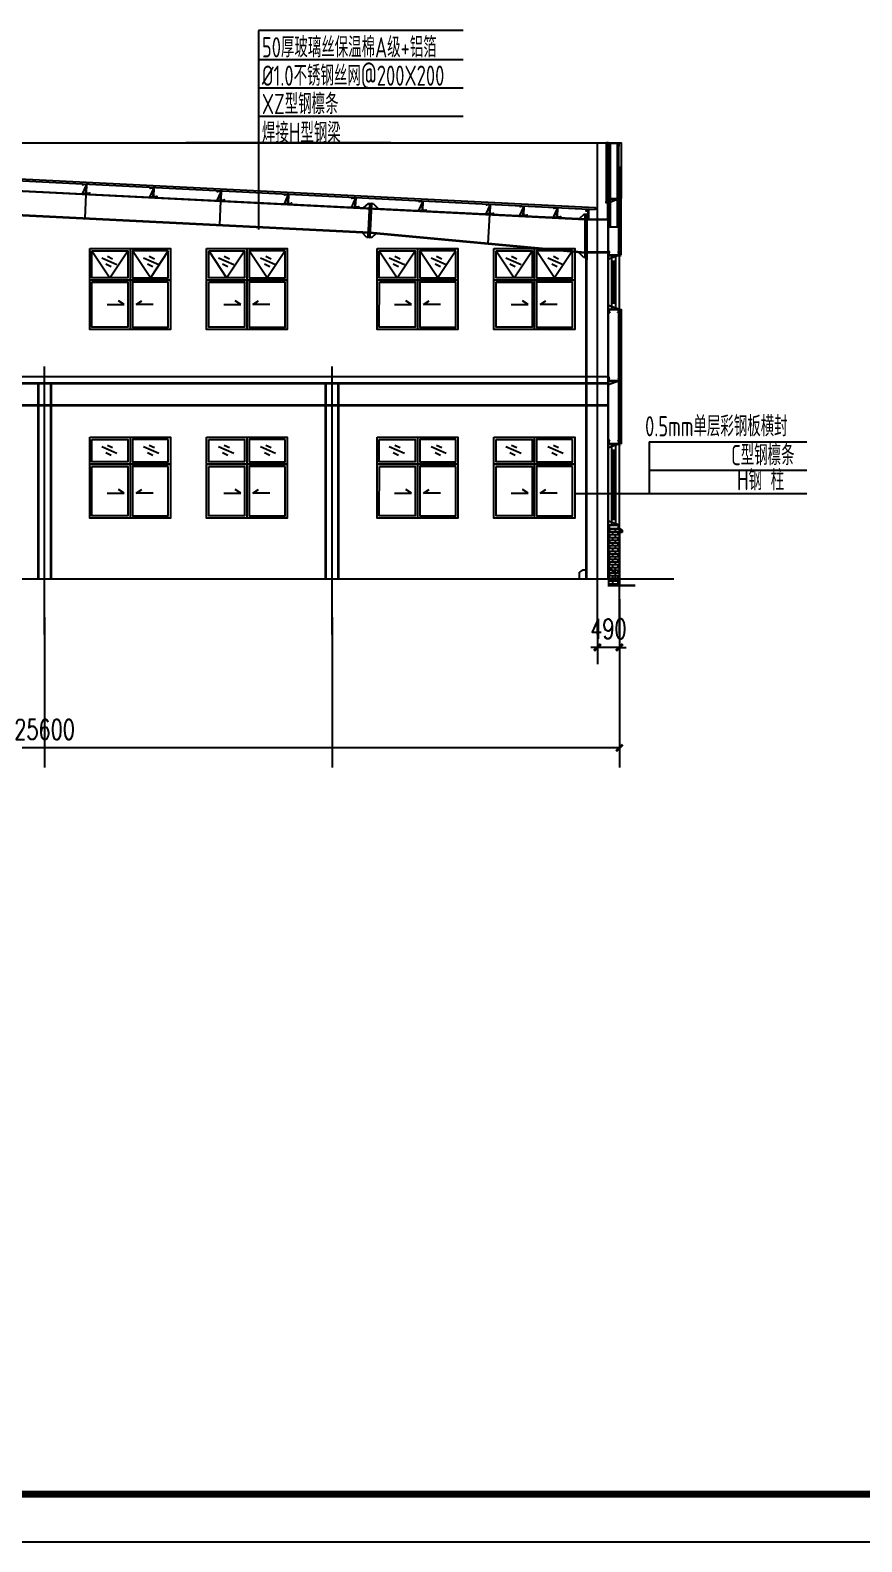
# Model space of a CAD drawing. Extents: x 180850 to 1399066, y 48356 to 327880.
# Drawn here: x 854194 to 872712, y 232984 to 266624 of the extents above; entities that cross this region are included whole.
import ezdxf

# ---------------------------------------------------------------- set-up
doc = ezdxf.new("R2010")
doc.units = 0
doc.header["$LTSCALE"] = 1000
for name, color, linetype in [('AXIS', 3, 'Continuous'), ('DOTE', 1, 'Continuous'), ('GL', 150, 'Continuous'), ('GZ', 50, 'Continuous'), ('LT', 181, 'Continuous'), ('PUB_TITLE', 4, 'Continuous'), ('PZ', 202, 'Continuous'), ('TEXT', 7, 'Continuous'), ('WINDOW', 4, 'Continuous'), ('天沟', 2, 'Continuous')]:
    doc.layers.add(name, color=color, linetype=linetype)
doc.styles.add('_TCH_DIM_T3', font='SIMPLEX', dxfattribs={"width": 0.705882, "bigfont": 'GBCBIG'})
doc.styles.add('C', font='tssdeng.shx', dxfattribs={"height": 3, "bigfont": 'tssdchn.shx'})
doc.dimstyles.new('_TCH_ARCH&&150', dxfattribs={"dimtxt": 446.25, "dimasz": 150, "dimexe": 375, "dimexo": 450, "dimgap": 189.375, "dimtad": 1, "dimdec": 0, "dimzin": 0, "dimdsep": 46, "dimtxsty": '_TCH_DIM_T3', "dimblk": 'ARCHTICK', "dimcen": 0.09, "dimclrd": 3, "dimclre": 3, "dimclrt": 7, "dimazin": 2, "dimtfac": 1, "dimtdec": 0, "dimtix": 1, "dimtmove": 2, "dimatfit": 3, "dimfxl": 1, "dimtolj": 1, "dimtzin": 0, "dimarcsym": 0})

# ---------------------------------------------------------------- blocks, each defined once
blk = doc.blocks.new('_ArchTick')
at = {"color": 0, "linetype": 'ByBlock', "const_width": 0.4}
blk.add_lwpolyline([(-0.5, -0.5), (0.5, 0.5)], dxfattribs=at)
blk = doc.blocks.new('*D1304')
at = {"color": 3, "lineweight": -2, "transparency": 16777216}
for p, q in [((841715, 253964), (841715, 250275)), ((867315, 253964), (867315, 250275)), ((867315, 250650), (841715, 250650))]:
    blk.add_line(p, q, dxfattribs=at)
at = {"layer": 'Defpoints', "color": 0, "transparency": 16777216}
for p in [(841715, 254414, -1), (867315, 254414, -1), (841715, 250650)]:
    blk.add_point(p, dxfattribs=at)
at = {"color": 3, "lineweight": -2, "transparency": 16777216, "xscale": 150, "yscale": 150, "zscale": 150, "rotation": 180}
blk.add_blockref('_ArchTick', (841715, 250650), dxfattribs=at)
at = {"color": 3, "lineweight": -2, "transparency": 16777216, "xscale": 150, "yscale": 150, "zscale": 150}
blk.add_blockref('_ArchTick', (867315, 250650), dxfattribs=at)
at = {"color": 7, "transparency": 16777216, "insert": (854515, 251063), "char_height": 446.2, "attachment_point": 5, "style": '_TCH_DIM_T3'}
blk.add_mtext('\\A1;25600', dxfattribs=at)
blk = doc.blocks.new('A$C3A585300')
at = {"layer": 'LT', "color": 1, "linetype": 'Continuous'}
for p, q in [((98, 153, -5), (58, 151, -5)), ((98, 153, -5), (58, 151, -5)), ((103, 62, -5), (63, 60, -5)), ((103, 62, -5), (63, 60, -5))]:
    blk.add_line(p, q, dxfattribs=at)
at = {"layer": 'LT', "elevation": -5}
blk.add_lwpolyline([(76, 197, -0.414214), (85, 207), (141, 210), (155, 197), (157, 199), (142, 213), (82, 210, 0.414214), (72, 200), (81, 23, -0.414214), (72, 12), (16, 10), (2, 22), (0, 20), (15, 6), (75, 9, 0.414214), (84, 20), (76, 197)], format="xyb", dxfattribs=at)
at = {"layer": 'LT', "elevation": -1}
for points in [[(76, 192), (82, 192), (91, 0), (85, 0)], [(82, 182), (91, 0), (161, 4)]]:
    blk.add_lwpolyline(points, close=True, dxfattribs=at)
at = {"layer": 'LT', "color": 1, "linetype": 'Continuous'}
for points in [[(75, 140, -5), (74, 164, -5), (84, 140, -5), (83, 165, -5)], [(75, 140, -5), (74, 164, -5), (84, 140, -5), (83, 165, -5)], [(79, 73, -5), (80, 48, -5), (88, 73, -5), (89, 49, -5)], [(79, 73, -5), (80, 48, -5), (88, 73, -5), (89, 49, -5)]]:
    blk.add_solid(points, dxfattribs=at)
blk = doc.blocks.new('*D1312')
at = {"color": 3, "lineweight": -2, "transparency": 16777216}
for p, q in [((866825, 253514), (866825, 252514)), ((867315, 253514), (867315, 252514)), ((866825, 252889), (866675, 252889)), ((867315, 252889), (866825, 252889)), ((867315, 252889), (867465, 252889))]:
    blk.add_line(p, q, dxfattribs=at)
at = {"layer": 'Defpoints', "color": 0, "transparency": 16777216}
for p in [(866825, 253964, 3), (867315, 253964), (866825, 252889)]:
    blk.add_point(p, dxfattribs=at)
at = {"color": 3, "lineweight": -2, "transparency": 16777216, "xscale": 150, "yscale": 150, "zscale": 150}
blk.add_blockref('_ArchTick', (866825, 252889), dxfattribs=at)
at = {"color": 3, "lineweight": -2, "transparency": 16777216, "xscale": 150, "yscale": 150, "zscale": 150, "rotation": 180}
blk.add_blockref('_ArchTick', (867315, 252889), dxfattribs=at)
at = {"color": 7, "transparency": 16777216, "insert": (867070, 253302), "char_height": 446.2, "attachment_point": 5, "style": '_TCH_DIM_T3'}
blk.add_mtext('\\A1;490', dxfattribs=at)

msp = doc.modelspace()

# ---------------------------------------------------------------- hatches: boundary and pattern name
at = {"true_color": 0x939598}
h = msp.add_hatch(dxfattribs=at)
h.set_pattern_fill('AR-B816', color=252, scale=50)
h.set_pattern_definition([(0, (99088.66, -214377.08), (0, 60.6552), []), (90, (99088.66, -214377.08), (-60.6552, 60.6552), [60.6552, -60.6552])])
edge = h.paths.add_edge_path()
edge.add_line((867080.45, 255521.78), (867083.83, 255472.65))
edge.add_arc((867095.08, 255472.65), 11.25, -180, -90)
edge.add_line((867095.08, 255461.4), (867102.95, 255461.4))
edge.add_line((867102.95, 255461.4), (867102.95, 255458.03))
edge.add_line((867102.95, 255458.03), (867091.7, 255458.03))
edge.add_arc((867091.7, 255469.28), 11.25, -179.999739, -90, ccw=False)
edge.add_line((867080.45, 255469.28), (867080.45, 255521.78))
edge.add_arc((867095.17, 255520.34), 14.78, 103.55162, 174.430595, ccw=False)
edge.add_line((867091.7, 255534.71), (867075.45, 255534.71))
edge.add_line((867075.45, 255534.71), (867075.91, 254269.7))
edge.add_line((867075.91, 254269.7), (867315.91, 254269.7))
edge.add_line((867315.91, 254269.7), (867315.45, 255446.49))
edge.add_line((867315.45, 255446.49), (867378.03, 255446.49))
edge.add_line((867378.03, 255446.49), (867378.03, 255493.2))
edge.add_line((867378.03, 255493.2), (867315.45, 255534.71))
edge.add_line((867315.45, 255534.71), (867091.7, 255534.71))
edge.add_arc((867095.17, 255520.34), 14.78, 103.55162, 174.430595)

# ---------------------------------------------------------------- linework, layer by layer
for p, q in [((855436.08, 262969.41, -0.86), (855409.81, 262444.06, -0.65)), ((858432.56, 262819.59, -0.86), (858406.29, 262294.22, -0.28)), ((861747.78, 262115.15, -0.86), (861775.25, 262664.47, -0.86)), ((864423.74, 262520.03, -0.86), (864382.81, 261879.57, -0.86)), ((855787.46, 261560, -0.86), (856125.77, 261407.39, -0.86)), ((855875.89, 261424.14, -0.86), (855993.55, 261367.08, -0.86)), ((855912.09, 261592.04, -0.86), (856029.75, 261534.98, -0.86)), ((856719.53, 261558.45, -0.86), (857059.34, 261409.21, -0.86)), ((856809.3, 261423.48, -0.86), (856927.52, 261367.59, -0.86)), ((856843.83, 261591.73, -0.86), (856962.05, 261535.84, -0.86)), ((858387.46, 261560, -0.86), (858725.77, 261407.39, -0.86)), ((858475.89, 261424.14, -0.86), (858593.55, 261367.08, -0.86)), ((858512.09, 261592.04, -0.86), (858629.75, 261534.98, -0.86)), ((859319.53, 261558.45, -0.86), (859659.34, 261409.21, -0.86)), ((859409.3, 261423.48, -0.86), (859527.52, 261367.59, -0.86)), ((859443.83, 261591.73, -0.86), (859562.05, 261535.84, -0.86)), ((862187.46, 261560, -0.86), (862525.77, 261407.39, -0.86)), ((862275.89, 261424.14, -0.86), (862393.55, 261367.08, -0.86)), ((862312.09, 261592.04, -0.86), (862429.75, 261534.98, -0.86)), ((863119.53, 261558.45, -0.86), (863459.34, 261409.21, -0.86)), ((863209.3, 261423.48, -0.86), (863327.52, 261367.59, -0.86)), ((863243.83, 261591.73, -0.86), (863362.05, 261535.84, -0.86)), ((864787.46, 261560, -0.86), (865125.77, 261407.39, -0.86)), ((864875.89, 261424.14, -0.86), (864993.55, 261367.08, -0.86)), ((864912.09, 261592.04, -0.86), (865029.75, 261534.98, -0.86)), ((865719.53, 261558.45, -0.86), (866059.34, 261409.21, -0.86)), ((865809.3, 261423.48, -0.86), (865927.52, 261367.59, -0.86)), ((865843.83, 261591.73, -0.86), (865962.05, 261535.84, -0.86)), ((856419.1, 261064.2, -0.86), (856418.8, 259964.2, -0.86)), ((859019.1, 261064.2, -0.86), (859018.8, 259964.2, -0.86)), ((862819.1, 261064.2, -0.86), (862818.8, 259964.2, -0.86)), ((865419.1, 261064.2, -0.86), (865418.8, 259964.2, -0.86)), ((855908.24, 260519.62, -0.86), (856284.93, 260519.52, -0.86)), ((856284.93, 260519.52, -0.86), (856160.12, 260604, -0.86)), ((856553.01, 260519.46, -0.86), (856677.86, 260603.87, -0.86)), ((856929.7, 260519.36, -0.86), (856553.01, 260519.46, -0.86)), ((858508.24, 260519.62, -0.86), (858884.93, 260519.52, -0.86)), ((858884.93, 260519.52, -0.86), (858760.12, 260604, -0.86)), ((859153.01, 260519.46, -0.86), (859277.86, 260603.87, -0.86)), ((859529.7, 260519.36, -0.86), (859153.01, 260519.46, -0.86)), ((862308.24, 260519.62, -0.86), (862684.93, 260519.52, -0.86)), ((862684.93, 260519.52, -0.86), (862560.12, 260604, -0.86)), ((862953.01, 260519.46, -0.86), (863077.86, 260603.87, -0.86)), ((863329.7, 260519.36, -0.86), (862953.01, 260519.46, -0.86)), ((864908.24, 260519.62, -0.86), (865284.93, 260519.52, -0.86)), ((865284.93, 260519.52, -0.86), (865160.12, 260604, -0.86)), ((865553.01, 260519.46, -0.86), (865677.86, 260603.87, -0.86)), ((865929.7, 260519.36, -0.86), (865553.01, 260519.46, -0.86)), ((855787.46, 257360.52, -0.86), (856125.77, 257207.91, -0.86)), ((855912.09, 257392.57, -0.86), (856029.75, 257335.51, -0.86)), ((856418.97, 257565, -0.86), (856419.1, 256964.72, -0.86)), ((856719.53, 257358.98, -0.86), (857059.34, 257209.74, -0.86)), ((856843.83, 257392.26, -0.86), (856962.05, 257336.37, -0.86)), ((858387.46, 257360.52, -0.86), (858725.77, 257207.91, -0.86)), ((858512.09, 257392.57, -0.86), (858629.75, 257335.51, -0.86)), ((859018.97, 257565, -0.86), (859019.1, 256964.72, -0.86)), ((859319.53, 257358.98, -0.86), (859659.34, 257209.74, -0.86)), ((859443.83, 257392.26, -0.86), (859562.05, 257336.37, -0.86)), ((862187.46, 257360.52, -0.86), (862525.77, 257207.91, -0.86)), ((862312.09, 257392.57, -0.86), (862429.75, 257335.51, -0.86)), ((862818.97, 257565, -0.86), (862819.1, 256964.72, -0.86)), ((863119.53, 257358.98, -0.86), (863459.34, 257209.74, -0.86)), ((863243.83, 257392.26, -0.86), (863362.05, 257336.37, -0.86)), ((864787.46, 257360.52, -0.86), (865125.77, 257207.91, -0.86)), ((864912.09, 257392.57, -0.86), (865029.75, 257335.51, -0.86)), ((865418.97, 257565, -0.86), (865419.1, 256964.72, -0.86)), ((865719.53, 257358.98, -0.86), (866059.34, 257209.74, -0.86)), ((865843.83, 257392.26, -0.86), (865962.05, 257336.37, -0.86)), ((855875.89, 257224.67, -0.86), (855993.55, 257167.61, -0.86)), ((856809.3, 257224.01, -0.86), (856927.52, 257168.12, -0.86)), ((858475.89, 257224.67, -0.86), (858593.55, 257167.61, -0.86)), ((859409.3, 257224.01, -0.86), (859527.52, 257168.12, -0.86)), ((862275.89, 257224.67, -0.86), (862393.55, 257167.61, -0.86)), ((863209.3, 257224.01, -0.86), (863327.52, 257168.12, -0.86)), ((864875.89, 257224.67, -0.86), (864993.55, 257167.61, -0.86)), ((865809.3, 257224.01, -0.86), (865927.52, 257168.12, -0.86)), ((856419.1, 256964.72, -0.86), (856418.8, 255764.72, -0.86)), ((859019.1, 256964.72, -0.86), (859018.8, 255764.72, -0.86)), ((862819.1, 256964.72, -0.86), (862818.8, 255764.72, -0.86)), ((865419.1, 256964.72, -0.86), (865418.8, 255764.72, -0.86)), ((856284.93, 256320.05, -0.86), (856160.12, 256404.53, -0.86)), ((856553.01, 256319.98, -0.86), (856677.87, 256404.4, -0.86)), ((858884.93, 256320.05, -0.86), (858760.12, 256404.53, -0.86)), ((859153.01, 256319.98, -0.86), (859277.87, 256404.4, -0.86)), ((862684.93, 256320.05, -0.86), (862560.12, 256404.53, -0.86)), ((862953.01, 256319.98, -0.86), (863077.87, 256404.4, -0.86)), ((865284.93, 256320.05, -0.86), (865160.12, 256404.53, -0.86)), ((865553.01, 256319.98, -0.86), (865677.87, 256404.4, -0.86)), ((855908.24, 256320.14, -0.86), (856284.93, 256320.05, -0.86)), ((856929.7, 256319.89, -0.86), (856553.01, 256319.98, -0.86)), ((858508.24, 256320.14, -0.86), (858884.93, 256320.05, -0.86)), ((859529.7, 256319.89, -0.86), (859153.01, 256319.98, -0.86)), ((862308.24, 256320.14, -0.86), (862684.93, 256320.05, -0.86)), ((863329.7, 256319.89, -0.86), (862953.01, 256319.98, -0.86)), ((864908.24, 256320.14, -0.86), (865284.93, 256320.05, -0.86)), ((865929.7, 256319.89, -0.86), (865553.01, 256319.98, -0.86))]:
    msp.add_line(p, q)
at = {"color": 3}
for p, q in [((856418.97, 261764.47, -0.86), (856419.1, 261064.2, -0.86)), ((859018.97, 261764.47, -0.86), (859019.1, 261064.2, -0.86)), ((862818.97, 261764.47, -0.86), (862819.1, 261064.2, -0.86)), ((865418.97, 261764.47, -0.86), (865419.1, 261064.2, -0.86)), ((855568.64, 261714.5, -0.86), (855968.72, 261114.11, -0.86)), ((855968.72, 261114.11, -0.86), (856368.8, 261714.18, -0.86)), ((856869.47, 261114.25, -0.86), (856469.17, 261714.2, -0.86)), ((857269.32, 261714.76, -0.86), (856869.47, 261114.25, -0.86)), ((858168.64, 261714.5, -0.86), (858568.72, 261114.11, -0.86)), ((858568.72, 261114.11, -0.86), (858968.8, 261714.18, -0.86)), ((859469.47, 261114.25, -0.86), (859069.17, 261714.2, -0.86)), ((859869.32, 261714.76, -0.86), (859469.47, 261114.25, -0.86)), ((861968.64, 261714.5, -0.86), (862368.72, 261114.11, -0.86)), ((862368.72, 261114.11, -0.86), (862768.8, 261714.18, -0.86)), ((863269.47, 261114.25, -0.86), (862869.17, 261714.2, -0.86)), ((863669.32, 261714.76, -0.86), (863269.47, 261114.25, -0.86)), ((864568.64, 261714.5, -0.86), (864968.72, 261114.11, -0.86)), ((864968.72, 261114.11, -0.86), (865368.8, 261714.18, -0.86)), ((865869.47, 261114.25, -0.86), (865469.17, 261714.2, -0.86)), ((866269.32, 261714.76, -0.86), (865869.47, 261114.25, -0.86))]:
    msp.add_line(p, q, dxfattribs=at)
at = {"color": 0}
for p, q in [((867075.45, 255614.46, -0.86), (867076.44, 254414.49, -0.84)), ((867075.45, 255536.08, -0.86), (867315.45, 255536.08, -0.86)), ((867315.45, 255536.08, -0.86), (867378.03, 255494.57, -0.86)), ((867315.45, 255447.86, -0.86), (867315.45, 254257.86, -0.89)), ((867378.03, 255447.86, -0.86), (867315.45, 255447.86, -0.86)), ((867378.03, 255494.57, -0.86), (867378.03, 255447.86, -0.86))]:
    msp.add_line(p, q, dxfattribs=at)
at = {"color": 6, "const_width": 5, "elevation": -0.86}
for points in [[(867354.6, 264002.72), (867354.6, 264132.23), (866987.53, 264132.69), (866987.53, 264004.18)], [(867073.36, 262865.07), (867073.36, 262824.08), (867014.09, 262824.12), (867014.09, 262786.25)]]:
    msp.add_lwpolyline(points, dxfattribs=at)
at = {"color": 3, "elevation": -0.86}
for points in [[(855519, 261764.48), (857318.96, 261764.46), (857318.96, 261064.46), (855519, 261064.48)], [(857269.32, 261715.1), (856469.17, 261714.85), (856469.39, 261114.12), (857269.54, 261114.37)], [(858119, 261764.48), (859918.96, 261764.46), (859918.96, 261064.46), (858119, 261064.48)], [(859869.32, 261715.1), (859069.17, 261714.85), (859069.39, 261114.12), (859869.54, 261114.37)], [(861919, 261764.48), (863718.96, 261764.46), (863718.96, 261064.46), (861919, 261064.48)], [(863669.32, 261715.1), (862869.17, 261714.85), (862869.39, 261114.12), (863669.54, 261114.37)], [(864519, 261764.48), (866318.96, 261764.46), (866318.96, 261064.46), (864519, 261064.48)], [(866269.32, 261715.1), (865469.17, 261714.85), (865469.39, 261114.12), (866269.54, 261114.37)], [(855568.64, 261714.84), (856368.79, 261714.83), (856368.79, 261114.11), (855568.64, 261114.12)], [(858168.64, 261714.84), (858968.79, 261714.83), (858968.79, 261114.11), (858168.64, 261114.12)], [(861968.64, 261714.84), (862768.79, 261714.83), (862768.79, 261114.11), (861968.64, 261114.12)], [(864568.64, 261714.84), (865368.79, 261714.83), (865368.79, 261114.11), (864568.64, 261114.12)]]:
    msp.add_lwpolyline(points, close=True, dxfattribs=at)
at = {"color": 6, "linetype": 'ByBlock', "const_width": 10, "elevation": -0.86}
for points in [[(867300.45, 261679.24), (867300.45, 261618), (867350.59, 261618), (867350.59, 261587.16), (867323.69, 261587.16), (867323.69, 261597.57)], [(867075.45, 260414.46), (867362, 260414.46), (867362, 260351.06), (867350.45, 260320.21), (867350.45, 260287.3)], [(867300.45, 257479.24), (867300.45, 257418), (867350.59, 257418), (867350.59, 257387.16), (867323.69, 257387.16), (867323.69, 257397.57)]]:
    msp.add_lwpolyline(points, dxfattribs=at)
at = {"elevation": -0.86}
for points in [[(855519.03, 261064.48), (857319.02, 261064.46), (857318.99, 259963.99), (855519, 259964.01)], [(858119.03, 261064.48), (859919.02, 261064.46), (859918.99, 259963.99), (858119, 259964.01)], [(861919.03, 261064.48), (863719.02, 261064.46), (863718.99, 259963.99), (861919, 259964.01)], [(864519.03, 261064.48), (866319.02, 261064.46), (866318.99, 259963.99), (864519, 259964.01)], [(855569.05, 261014.37), (856369.12, 261014.21), (856368.85, 260014.21), (855568.78, 260014.37)], [(857269.13, 261014.02), (856469.06, 261014.18), (856468.79, 260014.18), (857268.85, 260014.02)], [(858169.05, 261014.37), (858969.12, 261014.21), (858968.85, 260014.21), (858168.78, 260014.37)], [(859869.13, 261014.02), (859069.06, 261014.18), (859068.79, 260014.18), (859868.85, 260014.02)], [(861969.05, 261014.37), (862769.12, 261014.21), (862768.85, 260014.21), (861968.78, 260014.37)], [(863669.13, 261014.02), (862869.06, 261014.18), (862868.79, 260014.18), (863668.85, 260014.02)], [(864569.05, 261014.37), (865369.12, 261014.21), (865368.85, 260014.21), (864568.78, 260014.37)], [(866269.13, 261014.02), (865469.06, 261014.18), (865468.79, 260014.18), (866268.85, 260014.02)], [(855519, 257565.01), (857318.96, 257564.98), (857318.96, 256964.98), (855519, 256965.01)], [(855568.64, 257515.37), (856368.79, 257515.36), (856368.79, 257014.63), (855568.64, 257014.64)], [(857269.33, 257515.62), (856469.17, 257515.37), (856469.39, 257014.65), (857269.55, 257014.9)], [(858119, 257565.01), (859918.96, 257564.98), (859918.96, 256964.98), (858119, 256965.01)], [(858168.64, 257515.37), (858968.79, 257515.36), (858968.79, 257014.63), (858168.64, 257014.64)], [(859869.33, 257515.62), (859069.17, 257515.37), (859069.39, 257014.65), (859869.55, 257014.9)], [(861919, 257565.01), (863718.96, 257564.98), (863718.96, 256964.98), (861919, 256965.01)], [(861968.64, 257515.37), (862768.79, 257515.36), (862768.79, 257014.63), (861968.64, 257014.64)], [(863669.33, 257515.62), (862869.17, 257515.37), (862869.39, 257014.65), (863669.55, 257014.9)], [(864519, 257565.01), (866318.96, 257564.98), (866318.96, 256964.98), (864519, 256965.01)], [(864568.64, 257515.37), (865368.79, 257515.36), (865368.79, 257014.63), (864568.64, 257014.64)], [(866269.33, 257515.62), (865469.17, 257515.37), (865469.39, 257014.65), (866269.55, 257014.9)], [(855519.03, 256965.01), (857319.02, 256964.98), (857318.99, 255764.52), (855519, 255764.54)], [(855569.05, 256914.9), (856369.12, 256914.74), (856368.85, 255814.74), (855568.78, 255814.9)], [(857269.13, 256914.55), (856469.06, 256914.71), (856468.79, 255814.71), (857268.85, 255814.55)], [(858119.03, 256965.01), (859919.02, 256964.98), (859918.99, 255764.52), (858119, 255764.54)], [(858169.05, 256914.9), (858969.12, 256914.74), (858968.85, 255814.74), (858168.78, 255814.9)], [(859869.13, 256914.55), (859069.06, 256914.71), (859068.79, 255814.71), (859868.85, 255814.55)], [(861919.03, 256965.01), (863719.02, 256964.98), (863718.99, 255764.52), (861919, 255764.54)], [(861969.05, 256914.9), (862769.12, 256914.74), (862768.85, 255814.74), (861968.78, 255814.9)], [(863669.13, 256914.55), (862869.06, 256914.71), (862868.79, 255814.71), (863668.85, 255814.55)], [(864519.03, 256965.01), (866319.02, 256964.98), (866318.99, 255764.52), (864519, 255764.54)], [(864569.05, 256914.9), (865369.12, 256914.74), (865368.85, 255814.74), (864568.78, 255814.9)], [(866269.13, 256914.55), (865469.06, 256914.71), (865468.79, 255814.71), (866268.85, 255814.55)]]:
    msp.add_lwpolyline(points, close=True, dxfattribs=at)
at = {"color": 0, "const_width": 50, "elevation": -0.83}
msp.add_lwpolyline([(867076.44, 254539.05), (867076.44, 254262.39), (867672.02, 254264.46)], dxfattribs=at)
at = {"layer": 'AXIS', "linetype": 'ByBlock'}
for p, q in [((859274.5, 266617.42, -0.86), (859274.5, 262189.5, -0.86)), ((863839.29, 266617.42, -0.86), (859274.5, 266617.42, -0.86)), ((863839.29, 265962.98, -0.86), (859274.5, 265962.98, -0.86)), ((863839.29, 265330.82, -0.86), (859274.5, 265330.82, -0.86)), ((863839.29, 264700.74, -0.86), (859274.5, 264700.74, -0.86)), ((862223.79, 264114.13, -0.86), (857659, 264114.13, -0.86))]:
    msp.add_line(p, q, dxfattribs=at)
at = {"layer": 'AXIS'}
for p, q in [((867976.4, 257460.45, -0.86), (871491.69, 257460.45, -0.86)), ((867976.4, 257460.45, -0.86), (871491.69, 257460.45, -0.86)), ((867976.4, 257460.45, -0.86), (867976.4, 256311.82, -0.86)), ((867976.4, 256834.78, -0.86), (871491.69, 256834.78, -0.86)), ((867976.4, 256834.78, -0.86), (871491.69, 256834.78, -0.86)), ((866343.98, 256311.82, -0.86), (871491.69, 256311.82, -0.86)), ((867976.4, 256311.82, -0.86), (871491.69, 256311.82, -0.86)), ((854515.45, 253564.46, -0.86), (854515.45, 250216.51, -0.86)), ((860915.45, 253564.46, -0.86), (860915.45, 250216.51, -0.86)), ((867315.45, 253564.46, -0.86), (867315.45, 250216.51, -0.86))]:
    msp.add_line(p, q, dxfattribs=at)
at = {"layer": 'AXIS', "linetype": 'ByBlock', "elevation": -0.86}
for points in [[(867069.25, 264114.13), (867019.25, 264114.13), (867020.67, 262832.44), (867070.67, 262832.44)], [(867301, 264114.13), (867351, 264114.13), (867349.57, 261626.76), (867299.57, 261626.76)], [(866772.31, 262624.94), (841715.45, 263877.87), (841715.45, 263928.13), (866774.81, 262674.88)]]:
    msp.add_lwpolyline(points, close=True, dxfattribs=at)
at = {"layer": 'AXIS', "linetype": 'ByBlock', "elevation": 3.16}
msp.add_lwpolyline([(867300.45, 257417.18), (867300.45, 260411.08), (867350.45, 260411.08), (867350.45, 257417.18)], dxfattribs=at)
at = {"layer": 'DOTE'}
for p, q in [((841715.45, 264114.13, -0.86), (867351, 264114.13, -0.86)), ((866825.45, 253174.48, 3.16), (866825.45, 264114.15, 3.16)), ((867315.45, 253174.46, -0.86), (867315.45, 263588.95, -0.86)), ((854515.45, 253174.46, -1.72), (854515.45, 259138.61, -0.86)), ((860915.45, 253174.46, -1.72), (860915.45, 259138.61, -0.86)), ((814254.91, 254414.46, -0.86), (868528.5, 254414.46, -0.86))]:
    msp.add_line(p, q, dxfattribs=at)
at = {"layer": 'GL'}
for p, q in [((841715.45, 263667.46, -0.86), (866549.45, 262425.76, -0.86)), ((841715.45, 263655.44, -0.86), (866549.45, 262413.74, -0.86)), ((848687.99, 262768.14, -1.5), (861747.78, 262115.15, 0.14)), ((848688.59, 262780.15, -1.5), (861748.38, 262127.11, 0.14)), ((861747.78, 262115.15, -0.86), (866549.45, 261669.07, -4.96)), ((861747.78, 262115.15, -0.86), (866549.45, 261669.07, -4.96)), ((861749.26, 262127.06, -0.86), (866549.45, 261681.15, -4.96)), ((861749.26, 262127.06, -0.86), (866549.45, 261681.15, -4.96)), ((841715.41, 258764.48, -1.05), (867061.45, 258764.45, 0.89)), ((841715.42, 258774.48, -1.05), (867061.45, 258774.45, 0.89)), ((841715.45, 258914.47, -0.86), (867061.45, 258914.46, 0.81)), ((841715.41, 258284.48, -1.05), (867061.45, 258284.45, 0.89)), ((841715.42, 258274.48, -1.05), (867061.45, 258274.45, 0.89))]:
    msp.add_line(p, q, dxfattribs=at)
at = {"layer": 'GZ'}
for p, q in [((867061.45, 254439.46, 3.16), (867061.45, 262400.46, -1.02)), ((867075.45, 254439.46, 3.16), (867075.45, 262400.46, -1.02)), ((866575.45, 254439.46, 3.16), (866575.37, 261515.76, -0.57)), ((866575.45, 254439.46, 3.16), (866575.37, 261515.76, -0.57)), ((866589.45, 254439.46, 3.16), (866589.37, 261515.76, -0.57)), ((866589.45, 261689.76, -0.55), (867061.45, 261689.76, -4.79)), ((866589.45, 261689.76, -0.55), (867061.45, 261689.76, -4.79)), ((866589.45, 261675.76, -0.55), (867061.45, 261675.76, -4.79)), ((866589.45, 261675.76, -0.55), (867061.45, 261675.76, -4.79)), ((854365.45, 258774.46, -0.86), (854365.45, 254414.46, -1.72)), ((854379.45, 258774.46, -0.86), (854379.45, 254414.46, -1.72)), ((854651.45, 254414.46, 2.29), (854651.45, 258774.46, 3.72)), ((854665.45, 254414.46, 2.29), (854665.45, 258774.46, 3.68)), ((860765.45, 258774.46, -0.86), (860765.45, 254414.46, -1.72)), ((860779.45, 258774.46, -0.86), (860779.45, 254414.46, -1.72)), ((861051.45, 254414.46, 2.29), (861051.45, 258774.46, 3.72)), ((861065.45, 254414.46, 2.29), (861065.45, 258774.46, 3.68))]:
    msp.add_line(p, q, dxfattribs=at)
at = {"layer": 'GZ', "elevation": -2.89}
msp.add_lwpolyline([(867075.45, 262400.46), (866589.45, 262400.46), (866589.45, 262414.46), (867075.45, 262414.46)], close=True, dxfattribs=at)
at = {"layer": 'LT'}
for p, q in [((867075.45, 264114.13, -0.86), (867295.45, 264114.13, -0.86)), ((867075.45, 264110.76, -0.86), (867075.45, 264114.13, -0.86)), ((867295.45, 264110.76, -0.86), (867075.45, 264110.76, -0.86)), ((867080.45, 264047.01, -0.86), (867080.45, 264099.51, -0.86)), ((867083.83, 264096.13, -0.86), (867083.83, 264050.38, -0.86)), ((867091.7, 264110.76, -0.86), (867289.2, 264110.76, -0.86)), ((867285.83, 264107.38, -0.86), (867095.08, 264107.38, -0.86)), ((867295.45, 264114.13, -0.86), (867295.45, 264110.76, -0.86)), ((867297.08, 264050.38, -0.86), (867297.08, 264096.13, -0.86)), ((867300.45, 264099.51, -0.86), (867300.45, 264047.01, -0.86)), ((867102.95, 264035.76, -0.86), (867091.7, 264035.76, -0.86)), ((867095.08, 264039.13, -0.86), (867102.95, 264039.13, -0.86)), ((867102.95, 264039.13, -0.86), (867102.95, 264035.76, -0.86)), ((867277.95, 264035.76, -0.86), (867277.95, 264039.13, -0.86)), ((867277.95, 264039.13, -0.86), (867285.83, 264039.13, -0.86)), ((867289.2, 264035.76, -0.86), (867277.95, 264035.76, -0.86)), ((867296.68, 262866.18, -0.86), (867076.68, 262866.18, -0.86)), ((867076.68, 262866.18, -0.86), (867076.68, 262862.8, -0.86)), ((867076.68, 262862.8, -0.86), (867296.68, 262862.8, -0.86)), ((867296.68, 262862.8, -0.86), (867076.68, 262783.18, -0.86)), ((867081.68, 262929.93, -0.86), (867081.68, 262877.43, -0.86)), ((867085.05, 262880.8, -0.86), (867085.05, 262926.55, -0.86)), ((867104.18, 262941.18, -0.86), (867092.93, 262941.18, -0.86)), ((867092.93, 262866.18, -0.86), (867290.43, 262866.18, -0.86)), ((867096.3, 262937.8, -0.86), (867104.18, 262937.8, -0.86)), ((867287.05, 262869.55, -0.86), (867096.3, 262869.55, -0.86)), ((867104.18, 262937.8, -0.86), (867104.18, 262941.18, -0.86)), ((867138.1, 262843.63, -0.86), (867138.1, 262881.97, -0.86)), ((867248.53, 262843.63, -0.86), (867248.53, 262881.97, -0.86)), ((867279.18, 262941.18, -0.86), (867279.18, 262937.8, -0.86)), ((867290.43, 262941.18, -0.86), (867279.18, 262941.18, -0.86)), ((867279.18, 262937.8, -0.86), (867287.05, 262937.8, -0.86)), ((867296.68, 262862.8, -0.86), (867296.68, 262866.18, -0.86)), ((867298.3, 262926.55, -0.86), (867298.3, 262880.8, -0.86)), ((867301.68, 262877.43, -0.86), (867301.68, 262929.93, -0.86)), ((867295.45, 261614.46, -0.86), (867075.45, 261614.46, -0.86)), ((867075.45, 261614.46, -0.86), (867075.45, 261611.08, -0.86)), ((867075.45, 261611.08, -0.86), (867295.45, 261611.08, -0.86)), ((867295.45, 261611.08, -0.86), (867075.45, 261531.46, -0.86)), ((867080.45, 261678.21, -0.86), (867080.45, 261625.71, -0.86)), ((867083.83, 261629.08, -0.86), (867083.83, 261674.83, -0.86)), ((867102.95, 261689.46, -0.86), (867091.7, 261689.46, -0.86)), ((867091.7, 261614.46, -0.86), (867289.2, 261614.46, -0.86)), ((867095.08, 261686.08, -0.86), (867102.95, 261686.08, -0.86)), ((867285.83, 261617.83, -0.86), (867095.08, 261617.83, -0.86)), ((867102.95, 261686.08, -0.86), (867102.95, 261689.46, -0.86)), ((867136.87, 261595.29, -0.86), (867136.87, 261633.63, -0.86)), ((867247.31, 261595.63, -0.86), (867247.31, 261633.97, -0.86)), ((867277.95, 261689.46, -0.86), (867277.95, 261686.08, -0.86)), ((867289.2, 261689.46, -0.86), (867277.95, 261689.46, -0.86)), ((867277.95, 261686.08, -0.86), (867285.83, 261686.08, -0.86)), ((867295.45, 261611.08, -0.86), (867295.45, 261614.46, -0.86)), ((867297.08, 261674.83, -0.86), (867297.08, 261629.08, -0.86)), ((867300.45, 261625.71, -0.86), (867300.45, 261678.21, -0.86)), ((867295.45, 260414.46, -0.86), (867075.45, 260494.08, -0.86)), ((867075.45, 260414.46, -0.86), (867295.45, 260414.46, -0.86)), ((867075.45, 260411.08, -0.86), (867075.45, 260414.46, -0.86)), ((867295.45, 260411.08, -0.86), (867075.45, 260411.08, -0.86)), ((867080.45, 260347.33, -0.86), (867080.45, 260399.83, -0.86)), ((867083.83, 260396.46, -0.86), (867083.83, 260350.71, -0.86)), ((867091.7, 260411.08, -0.86), (867289.2, 260411.08, -0.86)), ((867285.83, 260407.71, -0.86), (867095.08, 260407.71, -0.86)), ((867136.87, 260433.63, -0.86), (867136.87, 260395.29, -0.86)), ((867247.31, 260433.63, -0.86), (867247.31, 260395.29, -0.86)), ((867295.45, 260414.46, -0.86), (867295.45, 260411.08, -0.86)), ((867297.08, 260350.71, -0.86), (867297.08, 260396.46, -0.86)), ((867300.45, 260399.83, -0.86), (867300.45, 260347.33, -0.86)), ((867102.95, 260336.08, -0.86), (867091.7, 260336.08, -0.86)), ((867095.08, 260339.46, -0.86), (867102.95, 260339.46, -0.86)), ((867102.95, 260339.46, -0.86), (867102.95, 260336.08, -0.86)), ((867277.95, 260336.08, -0.86), (867277.95, 260339.46, -0.86)), ((867277.95, 260339.46, -0.86), (867285.83, 260339.46, -0.86)), ((867289.2, 260336.08, -0.86), (867277.95, 260336.08, -0.86)), ((867295.45, 258814.46, -0.86), (867075.45, 258814.46, -0.86)), ((867075.45, 258814.46, -0.86), (867075.45, 258811.08, -0.86)), ((867075.45, 258811.08, -0.86), (867295.45, 258811.08, -0.86)), ((867295.45, 258811.08, -0.86), (867075.45, 258731.46, -0.86)), ((867080.45, 258878.21, -0.86), (867080.45, 258825.71, -0.86)), ((867083.83, 258829.08, -0.86), (867083.83, 258874.83, -0.86)), ((867102.95, 258889.46, -0.86), (867091.7, 258889.46, -0.86)), ((867091.7, 258814.46, -0.86), (867289.2, 258814.46, -0.86)), ((867095.08, 258886.08, -0.86), (867102.95, 258886.08, -0.86)), ((867285.83, 258817.83, -0.86), (867095.08, 258817.83, -0.86)), ((867102.95, 258886.08, -0.86), (867102.95, 258889.46, -0.86)), ((867136.87, 258791.91, -0.86), (867136.87, 258830.25, -0.86)), ((867247.31, 258791.91, -0.86), (867247.31, 258830.25, -0.86)), ((867277.95, 258889.46, -0.86), (867277.95, 258886.08, -0.86)), ((867289.2, 258889.46, -0.86), (867277.95, 258889.46, -0.86)), ((867277.95, 258886.08, -0.86), (867285.83, 258886.08, -0.86)), ((867295.45, 258811.08, -0.86), (867295.45, 258814.46, -0.86)), ((867297.08, 258874.83, -0.86), (867297.08, 258829.08, -0.86)), ((867300.45, 258825.71, -0.86), (867300.45, 258878.21, -0.86)), ((867295.45, 257414.46, -0.86), (867075.45, 257414.46, -0.86)), ((867075.45, 257414.46, -0.86), (867075.45, 257411.08, -0.86)), ((867075.45, 257411.08, -0.86), (867295.45, 257411.08, -0.86)), ((867295.45, 257411.08, -0.86), (867075.45, 257331.46, -0.86)), ((867080.45, 257478.21, -0.86), (867080.45, 257425.71, -0.86)), ((867083.83, 257429.08, -0.86), (867083.83, 257474.83, -0.86)), ((867102.95, 257489.46, -0.86), (867091.7, 257489.46, -0.86)), ((867091.7, 257414.46, -0.86), (867289.2, 257414.46, -0.86)), ((867095.08, 257486.08, -0.86), (867102.95, 257486.08, -0.86)), ((867285.83, 257417.83, -0.86), (867095.08, 257417.83, -0.86)), ((867102.95, 257486.08, -0.86), (867102.95, 257489.46, -0.86)), ((867136.87, 257395.63, -0.86), (867136.87, 257433.97, -0.86)), ((867247.31, 257395.63, -0.86), (867247.31, 257433.97, -0.86)), ((867277.95, 257489.46, -0.86), (867277.95, 257486.08, -0.86)), ((867289.2, 257489.46, -0.86), (867277.95, 257489.46, -0.86)), ((867277.95, 257486.08, -0.86), (867285.83, 257486.08, -0.86)), ((867295.45, 257411.08, -0.86), (867295.45, 257414.46, -0.86)), ((867297.08, 257474.83, -0.86), (867297.08, 257429.08, -0.86)), ((867300.45, 257425.71, -0.86), (867300.45, 257478.21, -0.86)), ((867295.45, 255614.46, -0.86), (867075.45, 255694.08, -0.86)), ((867075.45, 255614.46, -0.86), (867295.45, 255614.46, -0.86)), ((867075.45, 255611.08, -0.86), (867075.45, 255614.46, -0.86)), ((867295.45, 255611.08, -0.86), (867075.45, 255611.08, -0.86)), ((867080.45, 255547.33, -0.86), (867080.45, 255599.83, -0.86)), ((867083.83, 255596.46, -0.86), (867083.83, 255550.71, -0.86)), ((867091.7, 255611.08, -0.86), (867289.2, 255611.08, -0.86)), ((867102.95, 255536.08, -0.86), (867091.7, 255536.08, -0.86)), ((867285.83, 255607.71, -0.86), (867095.08, 255607.71, -0.86)), ((867095.08, 255539.46, -0.86), (867102.95, 255539.46, -0.86)), ((867102.95, 255539.46, -0.86), (867102.95, 255536.08, -0.86)), ((867277.95, 255536.08, -0.86), (867277.95, 255539.46, -0.86)), ((867277.95, 255539.46, -0.86), (867285.83, 255539.46, -0.86)), ((867289.2, 255536.08, -0.86), (867277.95, 255536.08, -0.86)), ((867295.45, 255614.46, -0.86), (867295.45, 255611.08, -0.86)), ((867297.08, 255550.71, -0.86), (867297.08, 255596.46, -0.86)), ((867300.45, 255599.83, -0.86), (867300.45, 255547.33, -0.86))]:
    msp.add_line(p, q, dxfattribs=at)
at = {"layer": 'LT', "color": 1, "linetype": 'Continuous'}
for p, q in [((855423.7, 263134.5, -4.86), (855463.55, 263132.5, -4.86)), ((855423.7, 263134.5, -4.86), (855463.55, 263132.5, -4.86)), ((855419.13, 263043.09, -4.86), (855458.98, 263041.1, -4.86)), ((855419.13, 263043.09, -4.86), (855458.98, 263041.1, -4.86)), ((867136.87, 255629.91, -0.86), (867136.87, 255591.57, -0.86)), ((867247.31, 255629.91, -0.86), (867247.31, 255591.57, -0.86))]:
    msp.add_line(p, q, dxfattribs=at)
at = {"layer": 'LT', "elevation": -0.86}
for points in [[(867076.68, 262250.73), (867300.31, 262250.73), (867300.31, 264110.76), (867076.68, 264110.76)], [(867106.68, 262250.73), (867270.31, 262250.73), (867270.31, 264110.76), (867106.68, 264110.76)], [(855439.27, 263163.49), (855430.19, 262981.72), (855360.29, 262985.22)], [(855445.77, 263173.18), (855439.77, 263173.48), (855430.19, 262981.72), (855436.18, 262981.42)]]:
    msp.add_lwpolyline(points, close=True, dxfattribs=at)
at = {"layer": 'LT', "elevation": -4.86}
msp.add_lwpolyline([(855446.02, 263178.18, 0.41421356), (855436.53, 263188.66), (855380.84, 263191.45), (855366.72, 263178.67), (855364.71, 263180.9), (855379.75, 263194.5), (855439.67, 263191.51, -0.41421356), (855449.16, 263181.02), (855440.32, 263004.24, 0.41421356), (855449.81, 262993.76), (855505.5, 262990.97), (855519.62, 263003.75), (855521.63, 263001.52), (855506.59, 262987.91), (855446.66, 262990.91, -0.41421356), (855437.18, 263001.4), (855446.02, 263178.18)], format="xyb", dxfattribs=at)
at = {"layer": 'LT'}
for centre, start, end in [((867091.7, 264099.51, -0.86), 89.999964, 179.999964), ((867095.08, 264096.13, -0.86), 89.999964, 179.999964), ((867285.83, 264096.13, -0.86), 359.999964, 89.999964), ((867289.2, 264099.51, -0.86), 359.999964, 89.999964), ((867091.7, 264047.01, -0.86), 179.999964, 269.999964), ((867095.08, 264050.38, -0.86), 179.999964, 269.999964), ((867285.83, 264050.38, -0.86), 269.999964, 359.999964), ((867289.2, 264047.01, -0.86), 269.999964, 359.999964), ((867092.93, 262929.93, -0.86), 90, 180), ((867092.93, 262877.43, -0.86), 180, 270), ((867096.3, 262926.55, -0.86), 90, 180), ((867096.3, 262880.8, -0.86), 180, 270), ((867287.05, 262926.55, -0.86), 360, 90), ((867287.05, 262880.8, -0.86), 270, 360), ((867290.43, 262929.93, -0.86), 360, 90), ((867290.43, 262877.43, -0.86), 270, 360), ((867091.7, 261678.21, -0.86), 90, 180), ((867091.7, 261625.71, -0.86), 180, 270), ((867095.08, 261674.83, -0.86), 90, 180), ((867095.08, 261629.08, -0.86), 180, 270), ((867285.83, 261674.83, -0.86), 0, 90), ((867285.83, 261629.08, -0.86), 270, 0), ((867289.2, 261678.21, -0.86), 0, 90), ((867289.2, 261625.71, -0.86), 270, 0), ((867091.7, 260399.83, -0.86), 90, 180), ((867095.08, 260396.46, -0.86), 90, 180), ((867285.83, 260396.46, -0.86), 0, 90), ((867289.2, 260399.83, -0.86), 0, 90), ((867091.7, 260347.33, -0.86), 180, 270), ((867095.08, 260350.71, -0.86), 180, 270), ((867285.83, 260350.71, -0.86), 270, 0), ((867289.2, 260347.33, -0.86), 270, 0), ((867091.7, 258878.21, -0.86), 90, 180), ((867091.7, 258825.71, -0.86), 180, 270), ((867095.08, 258874.83, -0.86), 90, 180), ((867095.08, 258829.08, -0.86), 180, 270), ((867285.83, 258874.83, -0.86), 360, 90), ((867285.83, 258829.08, -0.86), 270, 360), ((867289.2, 258878.21, -0.86), 360, 90), ((867289.2, 258825.71, -0.86), 270, 360), ((867091.7, 257478.21, -0.86), 90, 180), ((867091.7, 257425.71, -0.86), 180, 270), ((867095.08, 257474.83, -0.86), 90, 180), ((867095.08, 257429.08, -0.86), 180, 270), ((867285.83, 257474.83, -0.86), 0, 90), ((867285.83, 257429.08, -0.86), 270, 0), ((867289.2, 257478.21, -0.86), 0, 90), ((867289.2, 257425.71, -0.86), 270, 0), ((867091.7, 255599.83, -0.86), 90, 180), ((867091.7, 255547.33, -0.86), 180, 270), ((867095.08, 255596.46, -0.86), 90, 180), ((867095.08, 255550.71, -0.86), 180, 270), ((867285.83, 255596.46, -0.86), 0, 90), ((867285.83, 255550.71, -0.86), 270, 0), ((867289.2, 255599.83, -0.86), 0, 90), ((867289.2, 255547.33, -0.86), 270, 0)]:
    msp.add_arc(centre, 11.25, start, end, dxfattribs=at)
at = {"layer": 'LT', "color": 1, "linetype": 'Continuous'}
for points in [[(855446.17, 263121.11, -4.86), (855447.39, 263145.57, -4.86), (855437.18, 263121.56, -4.86), (855438.4, 263146.02, -4.86)], [(855446.17, 263121.11, -4.86), (855447.39, 263145.57, -4.86), (855437.18, 263121.56, -4.86), (855438.4, 263146.02, -4.86)], [(855442.82, 263054.17, -4.86), (855441.6, 263029.71, -4.86), (855433.83, 263054.61, -4.86), (855432.61, 263030.15, -4.86)], [(855442.82, 263054.17, -4.86), (855441.6, 263029.71, -4.86), (855433.83, 263054.61, -4.86), (855432.61, 263030.15, -4.86)], [(867124.63, 255607.71, -0.86), (867149.12, 255607.71, -0.86), (867124.63, 255614.46, -0.86), (867149.12, 255614.46, -0.86)], [(867235.06, 255607.71, -0.86), (867259.55, 255607.71, -0.86), (867235.06, 255614.46, -0.86), (867259.55, 255614.46, -0.86)]]:
    msp.add_solid(points, dxfattribs=at)
at = {"layer": 'LT'}
for points in [[(867125.85, 262869.55, -0.86), (867150.34, 262869.55, -0.86), (867125.85, 262862.8, -0.86), (867150.34, 262862.8, -0.86)], [(867236.28, 262869.55, -0.86), (867260.77, 262869.55, -0.86), (867236.28, 262862.8, -0.86), (867260.77, 262862.8, -0.86)], [(867124.63, 261617.49, -0.86), (867149.12, 261617.49, -0.86), (867124.63, 261610.74, -0.86), (867149.12, 261610.74, -0.86)], [(867235.06, 261617.83, -0.86), (867259.55, 261617.83, -0.86), (867235.06, 261611.08, -0.86), (867259.55, 261611.08, -0.86)], [(867124.63, 260407.71, -0.86), (867149.12, 260407.71, -0.86), (867124.63, 260414.46, -0.86), (867149.12, 260414.46, -0.86)], [(867235.06, 260407.71, -0.86), (867259.55, 260407.71, -0.86), (867235.06, 260414.46, -0.86), (867259.55, 260414.46, -0.86)], [(867124.63, 258817.83, -0.86), (867149.12, 258817.83, -0.86), (867124.63, 258811.08, -0.86), (867149.12, 258811.08, -0.86)], [(867235.06, 258817.83, -0.86), (867259.55, 258817.83, -0.86), (867235.06, 258811.08, -0.86), (867259.55, 258811.08, -0.86)], [(867124.63, 257417.83, -0.86), (867149.12, 257417.83, -0.86), (867124.63, 257411.08, -0.86), (867149.12, 257411.08, -0.86)], [(867235.06, 257417.83, -0.86), (867259.55, 257417.83, -0.86), (867235.06, 257411.08, -0.86), (867259.55, 257411.08, -0.86)]]:
    msp.add_solid(points, dxfattribs=at)
at = {"layer": 'PUB_TITLE'}
msp.add_lwpolyline([(797760.18, 232984.16), (886860.18, 232984.16), (886860.18, 295984.16), (797760.18, 295984.16)], close=True, dxfattribs=at)
at = {"layer": 'PUB_TITLE', "const_width": 159.09}
msp.add_lwpolyline([(799875.42, 234044.79), (799875.42, 294923.52), (885360.18, 294923.52), (885360.18, 234044.79)], close=True, dxfattribs=at)
at = {"layer": 'PZ'}
for p, q in [((861720.31, 262767.34, -2.86), (861610.61, 262672.7, -4.88)), ((861720.31, 262767.34, -2.86), (861610.61, 262672.7, -4.88)), ((861720.31, 262767.34, -2.86), (861760.26, 262765.34, -2.86)), ((861720.31, 262767.34, -2.86), (861760.26, 262765.34, -2.86)), ((861840.16, 262761.35, -2.86), (861800.21, 262763.34, -2.86)), ((861840.16, 262761.35, -2.86), (861800.21, 262763.34, -2.86)), ((861840.16, 262761.35, -2.86), (861939.88, 262656.24, -4.88)), ((861840.16, 262761.35, -2.86), (861939.88, 262656.24, -4.88)), ((866519.46, 262525.06, -0.55), (866424.5, 262432, -0.86)), ((866549.45, 262524.46, -0.55), (866519.46, 262525.06, -0.55)), ((866549.45, 262524.46, -0.55), (866519.46, 262525.06, -0.55)), ((866549.45, 261565.76, -0.55), (866549.45, 262524.46, -0.55)), ((866589.45, 262524.46, -0.55), (866549.45, 262524.46, -0.55)), ((866569.45, 261565.76, -0.55), (866569.45, 262524.46, -0.55)), ((866589.45, 262524.46, -0.55), (866617.08, 262524.46, -2.89)), ((866589.45, 262524.46, -0.55), (866589.45, 261515.76, -0.55)), ((866589.45, 262524.46, -0.55), (866617.08, 262524.46, -2.89)), ((861682.86, 262018.27, -1.5), (861586.79, 262123.2, 0.12)), ((861682.86, 262018.27, -1.5), (861586.79, 262123.2, 0.12)), ((861802.71, 262012.28, -1.5), (861896.66, 262099.19, -1.5)), ((861802.71, 262012.28, -1.5), (861896.66, 262099.19, -1.5)), ((861682.86, 262018.27, -1.5), (861722.81, 262016.28, -1.5)), ((861682.86, 262018.27, -1.5), (861722.81, 262016.28, -1.5)), ((861802.71, 262012.28, -1.5), (861762.76, 262014.28, -1.5)), ((861802.71, 262012.28, -1.5), (861762.76, 262014.28, -1.5)), ((866519.45, 261565.76, -0.55), (866406.44, 261682.35, -4.83)), ((866549.45, 261565.76, -0.55), (866519.45, 261565.76, -0.55)), ((866569.45, 261565.76, -0.55), (866549.45, 261565.76, -0.55)), ((866569.45, 261565.76, -0.55), (866549.45, 261565.76, -0.55)), ((866575.45, 261515.76, -4.41), (866569.45, 261565.76, -0.55)), ((866589.45, 261515.76, -0.55), (866575.45, 261515.76, -4.41)), ((866500.45, 254614.46, 3.07), (866425.45, 254564.46, 3.07)), ((866425.45, 254439.46, 3.07), (866425.45, 254564.46, 3.07)), ((866500.45, 254614.46, 3.07), (866575.45, 254614.46, 3.07)), ((867150.45, 254614.46, 3.07), (867075.45, 254614.46, 3.07)), ((867150.45, 254614.46, 3.07), (867225.45, 254564.46, 3.07)), ((867225.45, 254439.46, 3.07), (867225.45, 254564.46, 3.07))]:
    msp.add_line(p, q, dxfattribs=at)
at = {"layer": 'PZ', "elevation": -0.86}
for points in [[(861742.79, 262015.28), (861722.81, 262016.28), (861760.26, 262765.34), (861780.24, 262764.34)], [(861742.79, 262015.28), (861722.81, 262016.28), (861760.26, 262765.34), (861780.24, 262764.34)], [(861742.79, 262015.28), (861762.76, 262014.28), (861800.21, 262763.34), (861780.24, 262764.34)], [(861742.79, 262015.28), (861762.76, 262014.28), (861800.21, 262763.34), (861780.24, 262764.34)]]:
    msp.add_lwpolyline(points, close=True, dxfattribs=at)
at = {"layer": 'PZ', "const_width": 2.25, "elevation": 1.07}
for points in [[(867225.45, 254414.46), (866425.45, 254414.46), (866425.45, 254439.46), (867225.45, 254439.46)], [(866818.45, 254614.46), (866832.45, 254614.46), (866832.45, 254439.46), (866818.45, 254439.46)]]:
    msp.add_lwpolyline(points, close=True, dxfattribs=at)
at = {"layer": 'WINDOW', "color": 5}
for p, q in [((867146.75, 260418.9, -0.86), (867146.83, 261610.74, -1.2)), ((867146.75, 261482.35, -1.2), (867236.75, 261482.35, -1.2)), ((867181.63, 260560.03, -0.86), (867181.63, 261469.85, -1.2)), ((867201.86, 260560.03, -0.86), (867201.86, 261469.85, -1.2)), ((867236.75, 260418.9, -0.86), (867236.83, 261610.74, -1.2)), ((867146.75, 260555.59, -0.86), (867236.75, 260555.59, -0.86)), ((867146.75, 255614.46, 3.28), (867146.75, 257417.96, -0.86)), ((867236.75, 255614.46, 3.28), (867236.75, 257417.96, -0.86)), ((867146.75, 257276.82, -0.86), (867236.75, 257276.82, -0.86)), ((867181.63, 255745.36, 3.16), (867181.63, 257276.82, -0.86)), ((867201.86, 255745.36, 3.16), (867201.86, 257276.82, -0.86)), ((867146.75, 255745.36, 2.98), (867236.75, 255745.36, 2.98))]:
    msp.add_line(p, q, dxfattribs=at)
at = {"layer": '天沟', "linetype": 'ByBlock', "elevation": -2.89}
msp.add_lwpolyline([(867066.85, 262414.46), (866617.08, 262414.46), (866617.08, 262612.48, 0.41421356), (866612.08, 262617.48), (866587.46, 262617.48, 0.41412968), (866582.46, 262612.49), (866582.46, 262594.52), (866574.96, 262594.52), (866574.96, 262612.5, -0.41421356), (866587.46, 262625), (866612.05, 262625, -0.41421356), (866624.55, 262612.5), (866624.55, 262421.87), (867059.35, 262421.87), (867059.35, 262802.61, 0.41421356), (867054.35, 262807.61), (867029.55, 262807.61, 0.41425359), (867024.55, 262802.61), (867024.55, 262785.27), (867017.05, 262785.27), (867017.05, 262802.5, -0.41421356), (867029.55, 262815), (867054.35, 262815, -0.41421356), (867066.85, 262802.5), (867066.85, 262414.46)], format="xyb", dxfattribs=at)
msp.add_lwpolyline([(867066.85, 262414.46), (866617.08, 262414.46), (866617.08, 262612.48, 0.41421356), (866612.08, 262617.48), (866587.46, 262617.48, 0.41412968), (866582.46, 262612.49), (866582.46, 262594.52), (866574.96, 262594.52), (866574.96, 262612.5, -0.41421356), (866587.46, 262625), (866612.05, 262625, -0.41421356), (866624.55, 262612.5), (866624.55, 262421.87), (867059.35, 262421.87), (867059.35, 262802.61, 0.41421356), (867054.35, 262807.61), (867029.55, 262807.61, 0.41425359), (867024.55, 262802.61), (867024.55, 262785.27), (867017.05, 262785.27), (867017.05, 262802.5, -0.41421356), (867029.55, 262815), (867054.35, 262815, -0.41421356), (867066.85, 262802.5), (867066.85, 262414.46)], format="xyb", dxfattribs=at)

# ---------------------------------------------------------------- block references
at = {"xscale": -1}
for p in [(857019.76, 262906.52), (858517.89, 262831.61), (860016.02, 262756.7), (861514.15, 262681.8), (863012.28, 262606.89), (864510.4, 262531.98), (865259.47, 262494.53), (866008.53, 262457.08)]:
    msp.add_blockref('A$C3A585300', p, dxfattribs=at)

# ---------------------------------------------------------------- texts
at = {"layer": 'TEXT', "style": 'C', "width": 0.7}
for s, p in [('50厚玻璃丝保温棉A级+铝箔', (859354.2, 266019.76, -0.86)), ('%%C1.0不锈钢丝网@200X200', (859354.2, 265387.61, -0.86)), ('XZ型钢檩条', (859354.2, 264757.52, -0.86)), ('焊接H型钢梁', (859354.2, 264116.12, -0.86)), ('0.5mm单层彩钢板横封', (867886.81, 257585.16, -0.86)), ('C型钢檩条', (869801.49, 256942.7, -0.86)), ('H钢 柱', (869932.96, 256385.6, -0.86))]:
    msp.add_text(s, height=450, dxfattribs=at).set_placement(p)

# ---------------------------------------------------------------- dimensions: what is measured, and where the dimension line sits
for base, p1, p2, picture, middle in [((841715.45, 250650.09), (867315.45, 254414.46, -0.86), (841715.45, 254414.46, -0.86), '*D1304', (854515.45, 251062.59)), ((866825.45, 252889), (867315.45, 253964.46), (866825.45, 253964.46, 3.16), '*D1312', (867070.45, 253301.5))]:
    dim = msp.add_linear_dim(base=base, p1=p1, p2=p2, angle=180, dimstyle='_TCH_ARCH&&150')
    dim.commit()
    dim.dimension.update_dxf_attribs({"geometry": picture, "text_midpoint": middle})

doc.saveas('drawing.dxf')
